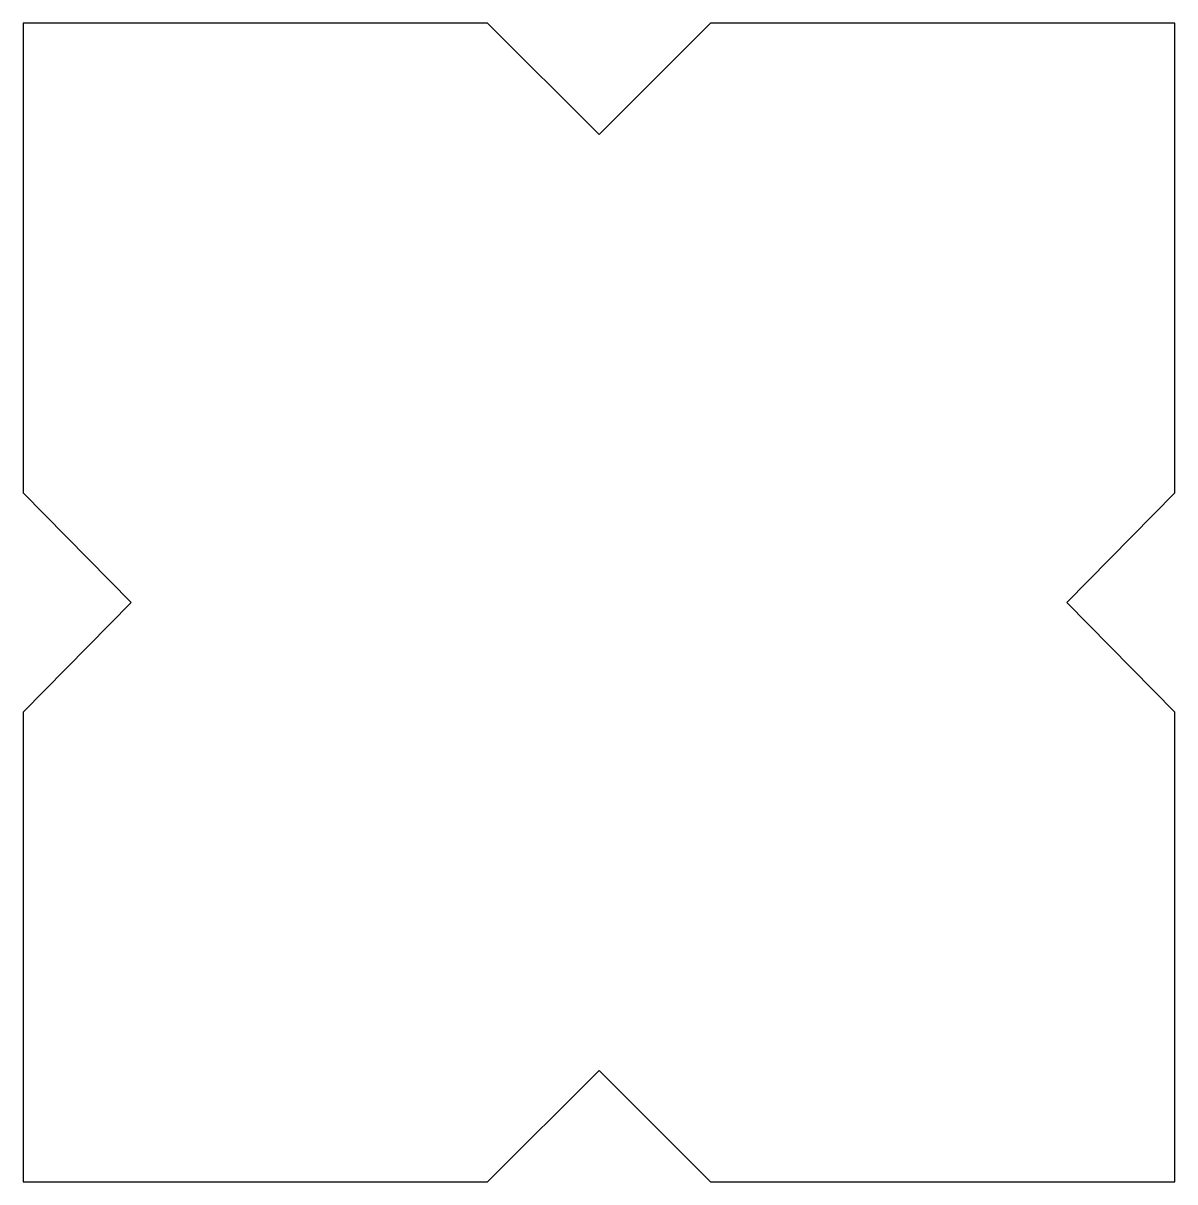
# Model space of a CAD drawing. Header units: centimetres. Extents: x -10.7 to 10.7, y -10.8 to 10.8.
import ezdxf

# ---------------------------------------------------------------- set-up
doc = ezdxf.new("R2010")
doc.units = ezdxf.units.CM
doc.header["$MEASUREMENT"] = 0
doc.layers.add('Camada 1', color=7, linetype='Continuous')

msp = doc.modelspace()

# ---------------------------------------------------------------- linework, layer by layer
at = {"layer": 'Camada 1'}
msp.add_open_spline([(8.69195, 0), (8.69195, 0), (10.69516, -2.03719), (10.69516, -2.03719), (10.69516, -2.03719), (10.69516, -2.03719), (10.69516, -10.76306), (10.69516, -10.76306), (10.69516, -10.76306), (10.69516, -10.76306), (2.07112, -10.76306), (2.07112, -10.76306), (2.07112, -10.76306), (2.07112, -10.76306), (0.00001, -8.69193), (0.00001, -8.69193), (0.00001, -8.69193), (0.00001, -8.69193), (-2.07112, -10.76306), (-2.07112, -10.76306), (-2.07112, -10.76306), (-2.07112, -10.76306), (-10.69516, -10.76306), (-10.69516, -10.76306), (-10.69516, -10.76306), (-10.69516, -10.76306), (-10.69516, -2.03719), (-10.69516, -2.03719), (-10.69516, -2.03719), (-10.69516, -2.03719), (-8.69195, 0), (-8.69195, 0), (-8.69195, 0), (-8.69195, 0), (-10.69516, 2.03719), (-10.69516, 2.03719), (-10.69516, 2.03719), (-10.69516, 2.03719), (-10.69516, 10.76306), (-10.69516, 10.76306), (-10.69516, 10.76306), (-10.69516, 10.76306), (-2.07112, 10.76306), (-2.07112, 10.76306), (-2.07112, 10.76306), (-2.07112, 10.76306), (0.00001, 8.69196), (0.00001, 8.69196), (0.00001, 8.69196), (0.00001, 8.69196), (2.07112, 10.76306), (2.07112, 10.76306), (2.07112, 10.76306), (2.07112, 10.76306), (10.69516, 10.76306), (10.69516, 10.76306), (10.69516, 10.76306), (10.69516, 10.76306), (10.69516, 2.03719), (10.69516, 2.03719), (10.69516, 2.03719), (10.69516, 2.03719), (8.69195, 0), (8.69195, 0)], degree=3, knots=[0, 0, 0, 0, 0.05882353, 0.05882353, 0.05882353, 0.05882353, 0.11764706, 0.11764706, 0.11764706, 0.11764706, 0.17647059, 0.17647059, 0.17647059, 0.17647059, 0.23529412, 0.23529412, 0.23529412, 0.23529412, 0.29411765, 0.29411765, 0.29411765, 0.29411765, 0.35294118, 0.35294118, 0.35294118, 0.35294118, 0.41176471, 0.41176471, 0.41176471, 0.41176471, 0.47058824, 0.47058824, 0.47058824, 0.47058824, 0.52941176, 0.52941176, 0.52941176, 0.52941176, 0.58823529, 0.58823529, 0.58823529, 0.58823529, 0.64705882, 0.64705882, 0.64705882, 0.64705882, 0.70588235, 0.70588235, 0.70588235, 0.70588235, 0.76470588, 0.76470588, 0.76470588, 0.76470588, 0.82352941, 0.82352941, 0.82352941, 0.82352941, 0.88235294, 0.88235294, 0.88235294, 0.88235294, 1, 1, 1, 1], dxfattribs=at)

doc.saveas('drawing.dxf')
